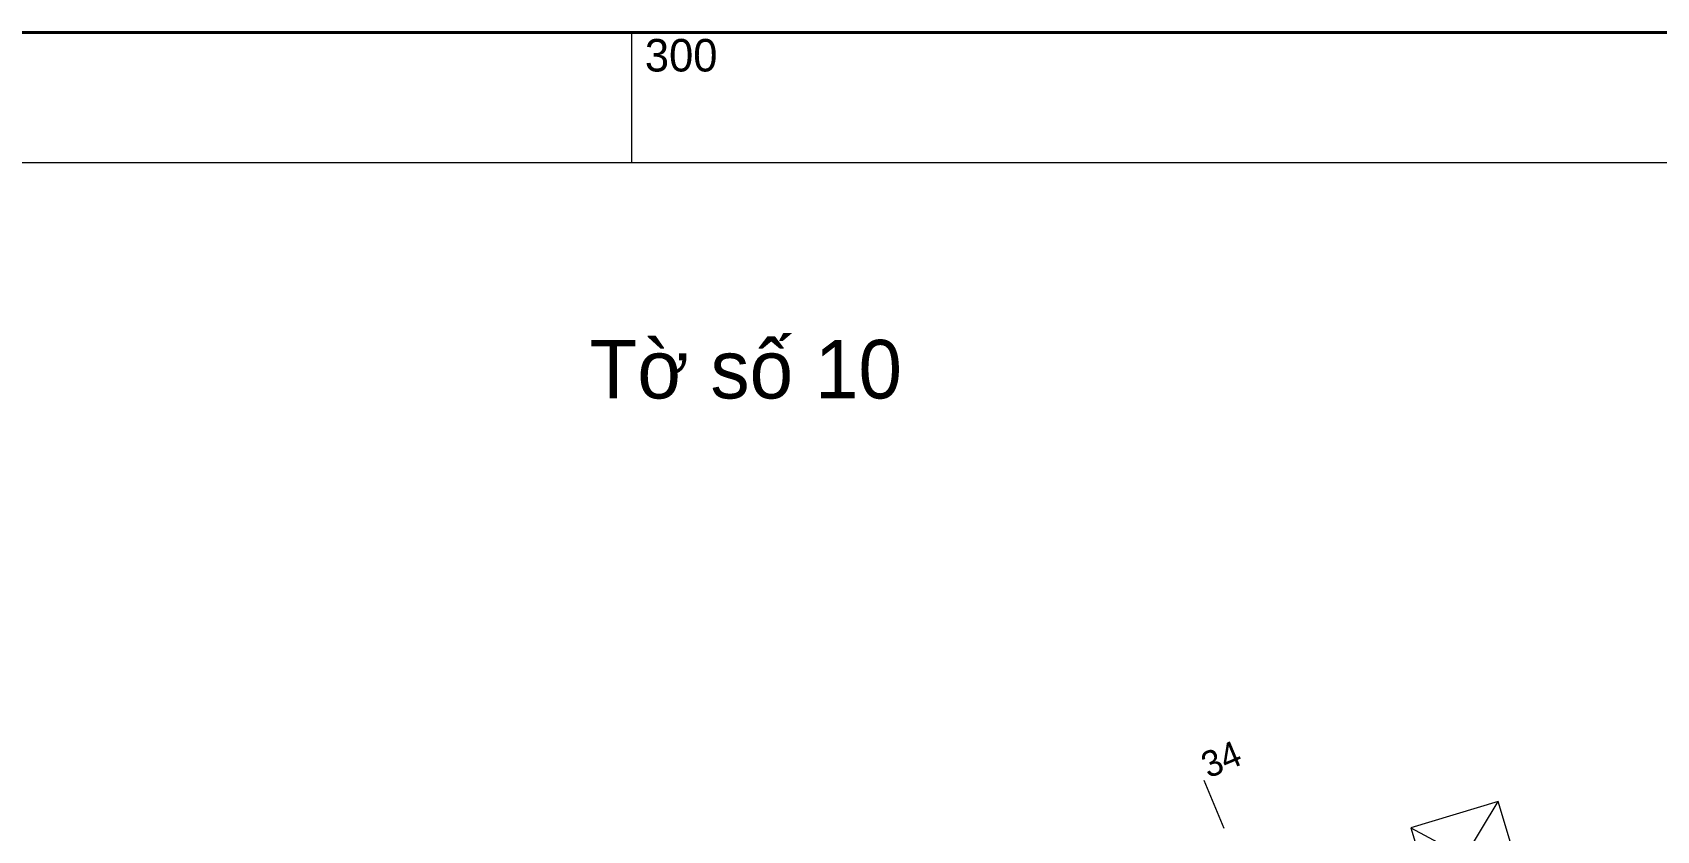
# Model space of a CAD drawing. Header units: metres. Extents: x 536111 to 536507, y 1836388 to 1836665.
# Drawn here: x 536253.9 to 536378.7, y 1836603.2 to 1836664.5 of the extents above; entities that cross this region are included whole.
import ezdxf
from ezdxf.enums import TextEntityAlignment as Align

# ---------------------------------------------------------------- set-up
doc = ezdxf.new("R2010")
doc.units = ezdxf.units.M
doc.header["$MEASUREMENT"] = 0
for name, color, linetype, lineweight in [('Level 2', 1, 'Continuous', 0), ('Level 44', 1, 'Continuous', 0), ('Level 62', 1, 'Continuous', 0), ('Level 63', 1, 'Continuous', 0)]:
    doc.layers.add(name, color=color, linetype=linetype, lineweight=lineweight)
doc.styles.add('Style-CHAR_FAST_FONT', font='CHAR_FAST_FONT.shx')

msp = doc.modelspace()

# ---------------------------------------------------------------- linework, layer by layer
at = {"layer": 'Level 2', "color": 7, "linetype": 'Continuous', "lineweight": 0}
msp.add_line((536345.52, 1836603.32), (536343.97, 1836607.01), dxfattribs=at)
at = {"layer": 'Level 44', "color": 7, "linetype": 'Continuous', "lineweight": 0, "flags": 128}
msp.add_lwpolyline([(536359.86, 1836603.36), (536365.62, 1836584.21), (536372.33, 1836586.23), (536366.56, 1836605.38)], close=True, dxfattribs=at)
msp.add_lwpolyline([(536359.86, 1836603.36), (536364.01, 1836601.15), (536366.56, 1836605.38)], dxfattribs=at)
at = {"layer": 'Level 62', "color": 7, "linetype": 'Continuous', "lineweight": 0, "flags": 128}
msp.add_lwpolyline([(536120.78, 1836654.5), (536497.49, 1836654.5), (536497.49, 1836398.32), (536120.78, 1836398.32)], close=True, dxfattribs=at)
at = {"layer": 'Level 63', "color": 7, "linetype": 'Continuous', "lineweight": 0}
msp.add_line((536300, 1836654.5), (536300, 1836664.5), dxfattribs=at)
at = {"layer": 'Level 63', "color": 7, "linetype": 'Continuous', "lineweight": 40, "flags": 128}
msp.add_lwpolyline([(536110.78, 1836388.32), (536110.78, 1836664.5), (536507.49, 1836664.5), (536507.49, 1836388.32)], close=True, dxfattribs=at)
at = {"layer": 'Level 63', "color": 7, "linetype": 'Continuous', "lineweight": 13, "flags": 128}
msp.add_lwpolyline([(536120.78, 1836398.32), (536120.78, 1836654.5), (536497.49, 1836654.5), (536497.49, 1836398.32)], close=True, dxfattribs=at)

# ---------------------------------------------------------------- texts
at = {"layer": 'Level 2', "color": 7, "linetype": 'Continuous', "lineweight": 0, "insert": (536343.52, 1836608.99), "char_height": 2, "attachment_point": 1, "rotation": 22.8242, "line_spacing_factor": 0.828316, "style": 'Style-CHAR_FAST_FONT'}
msp.add_mtext('34\\P', dxfattribs=at)
at = {"layer": 'Level 63', "color": 7, "linetype": 'Continuous', "lineweight": 0, "style": 'Style-CHAR_FAST_FONT'}
msp.add_text('300', height=2.5, dxfattribs=at).set_placement((536301, 1836661.5))
msp.add_text('T%%234 s%%232 10', height=4.5, dxfattribs=at).set_placement((536308.75, 1836640.87), align=Align.TOP_CENTER)

doc.saveas('drawing.dxf')
